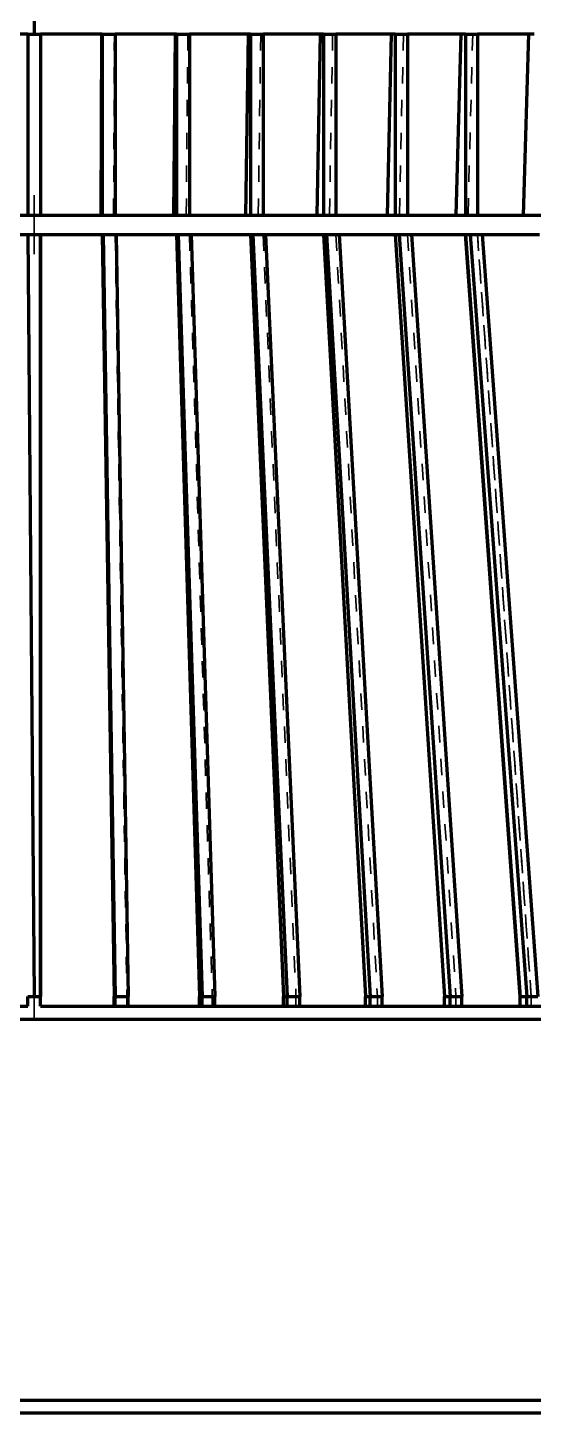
# Model space of a CAD drawing. Header units: inches. Extents: x -0.1 to 57.6, y -5.7 to 33.1.
# Drawn here: x 37.33 to 40.41, y 18.19 to 26.62 of the extents above; entities that cross this region are included whole.
import ezdxf

# ---------------------------------------------------------------- set-up
doc = ezdxf.new("R2010")
doc.units = ezdxf.units.IN
doc.header["$LTSCALE"] = 0.75
doc.header["$MEASUREMENT"] = 0
doc.linetypes.add('CENTER2', pattern=[1.125, 0.75, -0.125, 0.125, -0.125])
doc.linetypes.add('HIDDEN2', pattern=[0.1875, 0.125, -0.0625])
for name, color, linetype, lineweight in [('Hidden', 7, 'HIDDEN2', 35), ('Smart Centers', 7, 'CENTER2', 35), ('Visible', 7, 'Continuous', 70)]:
    doc.layers.add(name, color=color, linetype=linetype, lineweight=lineweight)

# ---------------------------------------------------------------- blocks, each defined once
blk = doc.blocks.new('*U1')
at = {"layer": 'Smart Centers', "color": 0, "ltscale": 0.75, "transparency": 16777216}
blk.add_line((0, 0.1791), (0, -0.1791), dxfattribs=at)
blk = doc.blocks.new('*U5')
at = {"layer": 'Smart Centers', "color": 0, "ltscale": 0.75, "transparency": 16777216}
blk.add_line((0, 0.1791), (0, -0.1791), dxfattribs=at)
blk = doc.blocks.new('*U11')
at = {"layer": 'Smart Centers', "color": 0, "ltscale": 0.75, "transparency": 16777216}
blk.add_line((0, 0.1791), (0, -0.1791), dxfattribs=at)

msp = doc.modelspace()

# ---------------------------------------------------------------- linework, layer by layer
at = {"layer": 'Hidden', "extrusion": (0, 1, 0)}
for p, q in [((37.8559, 26.5855), (37.851, 25.484)), ((37.8559, 26.5855), (37.851, 25.484)), ((37.8559, 26.5855), (37.851, 25.484)), ((37.8559, 26.5855), (37.851, 25.484)), ((37.8559, 26.5855), (37.851, 25.484)), ((38.3035, 26.5855), (38.2936, 25.484)), ((38.3035, 26.5855), (38.2936, 25.484)), ((38.3035, 26.5855), (38.2936, 25.484)), ((38.3035, 26.5855), (38.2936, 25.484)), ((38.3035, 26.5855), (38.2936, 25.484)), ((38.7474, 26.5855), (38.7327, 25.484)), ((38.7474, 26.5855), (38.7327, 25.484)), ((38.7474, 26.5855), (38.7327, 25.484)), ((38.7474, 26.5855), (38.7327, 25.484)), ((38.7474, 26.5855), (38.7327, 25.484)), ((39.1859, 26.5855), (39.1663, 25.484)), ((39.1859, 26.5855), (39.1663, 25.484)), ((39.1859, 26.5855), (39.1663, 25.484)), ((39.1859, 26.5855), (39.1663, 25.484)), ((39.1859, 26.5855), (39.1663, 25.484)), ((39.6172, 26.5855), (39.5928, 25.484)), ((39.6172, 26.5855), (39.5928, 25.484)), ((39.6172, 26.5855), (39.5928, 25.484)), ((39.6172, 26.5855), (39.5928, 25.484)), ((39.6172, 26.5855), (39.5928, 25.484)), ((40.0396, 26.5855), (40.0106, 25.484)), ((40.0396, 26.5855), (40.0106, 25.484)), ((40.0396, 26.5855), (40.0106, 25.484)), ((40.0396, 26.5855), (40.0106, 25.484)), ((40.0396, 26.5855), (40.0106, 25.484)), ((37.7872, 25.3659), (37.8613, 20.7243)), ((37.8608, 25.3659), (37.9319, 20.7243)), ((37.8608, 25.3659), (37.9319, 20.7243)), ((37.8658, 25.3659), (37.9396, 20.7243)), ((38.2451, 25.3659), (38.3902, 20.7243)), ((38.3134, 25.3659), (38.4522, 20.7243)), ((38.3134, 25.3659), (38.4522, 20.7243)), ((38.3232, 25.3659), (38.4674, 20.7243)), ((38.6996, 25.3659), (38.9095, 20.7243)), ((38.7622, 25.3659), (38.9625, 20.7243)), ((38.7622, 25.3659), (38.9625, 20.7243)), ((38.7769, 25.3659), (38.9849, 20.7243)), ((39.1488, 25.3659), (39.4148, 20.7243)), ((39.2055, 25.3659), (39.4586, 20.7243)), ((39.2055, 25.3659), (39.4587, 20.7243)), ((39.225, 25.3659), (39.4879, 20.7243)), ((39.5909, 25.3659), (39.9025, 20.7243)), ((39.6415, 25.3659), (39.9373, 20.7243)), ((39.6415, 25.3659), (39.9373, 20.7243)), ((39.6658, 25.3659), (39.9728, 20.7243)), ((40.3698, 20.7243), (40.0243, 25.3659)), ((40.3956, 20.7243), (40.0686, 25.3659)), ((40.0686, 25.3659), (40.3956, 20.7243)), ((40.4369, 20.7243), (40.0975, 25.3659)), ((37.367, 20.7243), (37.367, 20.6643)), ((37.367, 20.7243), (37.367, 20.6643)), ((37.8613, 20.6643), (37.8613, 20.7243)), ((37.9319, 20.6643), (37.9319, 20.7243)), ((37.9319, 20.6643), (37.9319, 20.7243)), ((37.9396, 20.6643), (37.9396, 20.7243)), ((38.3902, 20.6643), (38.3902, 20.7243)), ((38.4522, 20.6643), (38.4522, 20.7243)), ((38.4522, 20.6643), (38.4522, 20.7243)), ((38.4674, 20.6643), (38.4674, 20.7243)), ((38.9095, 20.6643), (38.9095, 20.7243)), ((38.9625, 20.6643), (38.9625, 20.7243)), ((38.9625, 20.6643), (38.9625, 20.7243)), ((38.9849, 20.6643), (38.9849, 20.7243)), ((39.4148, 20.6643), (39.4148, 20.7243)), ((39.4586, 20.6643), (39.4586, 20.7243)), ((39.4587, 20.6643), (39.4587, 20.7243)), ((39.4879, 20.6643), (39.4879, 20.7243)), ((39.9025, 20.6643), (39.9025, 20.7243)), ((39.9373, 20.6643), (39.9373, 20.7243)), ((39.9373, 20.6643), (39.9373, 20.7243)), ((39.9728, 20.6643), (39.9728, 20.7243)), ((40.3698, 20.6643), (40.3698, 20.7243)), ((40.3956, 20.6643), (40.3956, 20.7243)), ((40.3956, 20.6643), (40.3956, 20.7243)), ((37.367, 20.6643), (37.367, 20.5855)), ((37.367, 20.6643), (37.367, 20.5855))]:
    msp.add_line(p, q, dxfattribs=at)
at = {"layer": 'Visible', "extrusion": (0, 1, 0)}
for p, q in [((37.3276, 26.5855), (36.9517, 26.5855)), ((37.3276, 26.5855), (37.4064, 26.5855)), ((37.3276, 26.5855), (37.3276, 25.484)), ((37.3276, 26.5855), (37.367, 26.5855)), ((37.3276, 26.5855), (37.3276, 25.484)), ((37.3276, 26.5855), (37.3276, 25.484)), ((37.3276, 26.5855), (37.4064, 26.5855)), ((37.3276, 26.5855), (37.3276, 25.484)), ((37.3276, 26.5855), (37.4064, 26.5855)), ((37.3276, 26.5855), (37.3276, 25.484)), ((37.367, 26.6643), (37.367, 26.5855)), ((37.367, 26.6643), (37.367, 26.5855)), ((37.367, 26.5855), (37.4064, 26.5855)), ((37.4064, 26.5855), (37.4064, 25.484)), ((37.4064, 26.5855), (37.4064, 25.484)), ((37.7823, 26.5855), (37.4064, 26.5855)), ((37.4064, 26.5855), (37.4064, 25.484)), ((37.4064, 26.5855), (37.4064, 25.484)), ((37.4064, 26.5855), (37.4064, 25.484)), ((37.7773, 26.5855), (37.7724, 25.484)), ((37.7773, 26.5855), (37.7724, 25.484)), ((37.7773, 26.5855), (37.7724, 25.484)), ((37.7773, 26.5855), (37.7724, 25.484)), ((37.7773, 26.5855), (37.7724, 25.484)), ((37.7823, 26.5855), (37.8608, 26.5855)), ((37.7823, 26.5855), (37.7823, 25.484)), ((37.7823, 26.5855), (37.7823, 25.484)), ((37.7823, 26.5855), (37.8608, 26.5855)), ((37.7823, 26.5855), (37.7823, 25.484)), ((37.7823, 26.5855), (37.8608, 26.5855)), ((37.7823, 26.5855), (37.7823, 25.484)), ((37.7823, 26.5855), (37.8608, 26.5855)), ((37.7823, 26.5855), (37.7823, 25.484)), ((37.8608, 26.5855), (37.8608, 25.484)), ((37.8608, 26.5855), (37.8608, 25.484)), ((38.2353, 26.5855), (37.8608, 26.5855)), ((37.8608, 26.5855), (37.8608, 25.484)), ((37.8608, 26.5855), (37.8608, 25.484)), ((37.8608, 26.5855), (37.8608, 25.484)), ((38.2254, 26.5855), (38.2155, 25.484)), ((38.2254, 26.5855), (38.2155, 25.484)), ((38.2254, 26.5855), (38.2155, 25.484)), ((38.2254, 26.5855), (38.2155, 25.484)), ((38.2254, 26.5855), (38.2155, 25.484)), ((38.2353, 26.5855), (38.3134, 26.5855)), ((38.2353, 26.5855), (38.2353, 25.484)), ((38.2353, 26.5855), (38.2353, 25.484)), ((38.2353, 26.5855), (38.3134, 26.5855)), ((38.2353, 26.5855), (38.2353, 25.484)), ((38.2353, 26.5855), (38.3134, 26.5855)), ((38.2353, 26.5855), (38.2353, 25.484)), ((38.2353, 26.5855), (38.3134, 26.5855)), ((38.2353, 26.5855), (38.2353, 25.484)), ((38.3134, 26.5855), (38.3134, 25.484)), ((38.3134, 26.5855), (38.3134, 25.484)), ((38.6848, 26.5855), (38.3134, 26.5855)), ((38.3134, 26.5855), (38.3134, 25.484)), ((38.3134, 26.5855), (38.3134, 25.484)), ((38.3134, 26.5855), (38.3134, 25.484)), ((38.6701, 26.5855), (38.6553, 25.484)), ((38.6701, 26.5855), (38.6553, 25.484)), ((38.6701, 26.5855), (38.6553, 25.484)), ((38.6701, 26.5855), (38.6553, 25.484)), ((38.6701, 26.5855), (38.6553, 25.484)), ((38.6848, 26.5855), (38.7622, 26.5855)), ((38.6848, 26.5855), (38.6848, 25.484)), ((38.6848, 26.5855), (38.6848, 25.484)), ((38.6848, 26.5855), (38.7622, 26.5855)), ((38.6848, 26.5855), (38.6848, 25.484)), ((38.6848, 26.5855), (38.7622, 26.5855)), ((38.6848, 26.5855), (38.6848, 25.484)), ((38.6848, 26.5855), (38.7622, 26.5855)), ((38.6848, 26.5855), (38.6848, 25.484)), ((38.7622, 26.5855), (38.7622, 25.484)), ((38.7622, 26.5855), (38.7622, 25.484)), ((39.1292, 26.5855), (38.7622, 26.5855)), ((38.7622, 26.5855), (38.7622, 25.484)), ((38.7622, 26.5855), (38.7622, 25.484)), ((38.7622, 26.5855), (38.7622, 25.484)), ((39.1096, 26.5855), (39.09, 25.484)), ((39.1096, 26.5855), (39.09, 25.484)), ((39.1096, 26.5855), (39.09, 25.484)), ((39.1096, 26.5855), (39.09, 25.484)), ((39.1096, 26.5855), (39.09, 25.484)), ((39.1292, 26.5855), (39.2055, 26.5855)), ((39.1292, 26.5855), (39.1292, 25.484)), ((39.1292, 26.5855), (39.1292, 25.484)), ((39.1292, 26.5855), (39.2055, 26.5855)), ((39.1292, 26.5855), (39.1292, 25.484)), ((39.1292, 26.5855), (39.2055, 26.5855)), ((39.1292, 26.5855), (39.1292, 25.484)), ((39.1292, 26.5855), (39.2055, 26.5855)), ((39.1292, 26.5855), (39.1292, 25.484)), ((39.2055, 26.5855), (39.2055, 25.484)), ((39.2055, 26.5855), (39.2055, 25.484)), ((39.5666, 26.5855), (39.2055, 26.5855)), ((39.2055, 26.5855), (39.2055, 25.484)), ((39.2055, 26.5855), (39.2055, 25.484)), ((39.2055, 26.5855), (39.2055, 25.484)), ((39.5423, 26.5855), (39.5179, 25.484)), ((39.5423, 26.5855), (39.5179, 25.484)), ((39.5423, 26.5855), (39.5179, 25.484)), ((39.5423, 26.5855), (39.5179, 25.484)), ((39.5423, 26.5855), (39.5179, 25.484)), ((39.5666, 26.5855), (39.6415, 26.5855)), ((39.5666, 26.5855), (39.5666, 25.484)), ((39.5666, 26.5855), (39.5666, 25.484)), ((39.5666, 26.5855), (39.6415, 26.5855)), ((39.5666, 26.5855), (39.5666, 25.484)), ((39.5666, 26.5855), (39.6415, 26.5855)), ((39.5666, 26.5855), (39.5666, 25.484)), ((39.5666, 26.5855), (39.6415, 26.5855)), ((39.5666, 26.5855), (39.5666, 25.484)), ((39.6415, 26.5855), (39.6415, 25.484)), ((39.6415, 26.5855), (39.6415, 25.484)), ((39.9953, 26.5855), (39.6415, 26.5855)), ((39.6415, 26.5855), (39.6415, 25.484)), ((39.6415, 26.5855), (39.6415, 25.484)), ((39.6415, 26.5855), (39.6415, 25.484)), ((39.9664, 26.5855), (39.9374, 25.484)), ((39.9664, 26.5855), (39.9374, 25.484)), ((39.9664, 26.5855), (39.9374, 25.484)), ((39.9664, 26.5855), (39.9374, 25.484)), ((39.9664, 26.5855), (39.9374, 25.484)), ((39.9953, 26.5855), (40.0686, 26.5855)), ((39.9953, 26.5855), (39.9953, 25.484)), ((39.9953, 26.5855), (39.9953, 25.484)), ((39.9953, 26.5855), (40.0686, 26.5855)), ((39.9953, 26.5855), (39.9953, 25.484)), ((39.9953, 26.5855), (40.0686, 26.5855)), ((39.9953, 26.5855), (39.9953, 25.484)), ((39.9953, 26.5855), (40.0686, 26.5855)), ((39.9953, 26.5855), (39.9953, 25.484)), ((40.0686, 26.5855), (40.0686, 25.484)), ((40.0686, 26.5855), (40.0686, 25.484)), ((40.4137, 26.5855), (40.0686, 26.5855)), ((40.0686, 26.5855), (40.0686, 25.484)), ((40.0686, 26.5855), (40.0686, 25.484)), ((40.0686, 26.5855), (40.0686, 25.484)), ((40.3802, 26.5855), (40.3467, 25.484)), ((40.3802, 26.5855), (40.3467, 25.484)), ((40.3802, 26.5855), (40.3467, 25.484)), ((40.3802, 26.5855), (40.3467, 25.484)), ((40.3802, 26.5855), (40.3467, 25.484)), ((30.0489, 25.484), (44.6851, 25.484)), ((36.9468, 25.3659), (37.3276, 25.3659)), ((37.3276, 25.3659), (37.4064, 25.3659)), ((37.3276, 25.3659), (37.367, 20.7243)), ((37.4064, 20.7243), (37.4064, 25.3659)), ((37.4064, 20.7243), (37.4064, 25.3659)), ((37.4064, 25.3659), (37.7872, 25.3659)), ((37.4064, 25.3659), (37.4064, 20.7243)), ((37.7823, 25.3659), (37.8536, 20.7243)), ((37.7823, 25.3659), (37.8536, 20.7243)), ((37.7872, 25.3659), (37.8658, 25.3659)), ((37.7872, 25.3659), (37.8613, 20.7243)), ((37.8658, 25.3659), (37.9397, 20.7243)), ((37.8658, 25.3659), (38.2451, 25.3659)), ((38.2353, 25.3659), (38.3749, 20.7243)), ((38.2353, 25.3659), (38.3749, 20.7243)), ((38.2451, 25.3659), (38.3232, 25.3659)), ((38.2451, 25.3659), (38.3902, 20.7243)), ((38.3232, 25.3659), (38.6996, 25.3659)), ((38.3232, 25.3659), (38.4674, 20.7243)), ((38.6848, 25.3659), (38.887, 20.7243)), ((38.6848, 25.3659), (38.887, 20.7243)), ((38.6996, 25.3659), (38.7769, 25.3659)), ((38.6996, 25.3659), (38.9095, 20.7243)), ((38.7769, 25.3659), (39.1488, 25.3659)), ((38.7769, 25.3659), (38.9849, 20.7243)), ((39.1292, 25.3659), (39.3855, 20.7243)), ((39.1292, 25.3659), (39.3855, 20.7243)), ((39.1488, 25.3659), (39.225, 25.3659)), ((39.1488, 25.3659), (39.4148, 20.7243)), ((39.225, 25.3659), (39.5909, 25.3659)), ((39.225, 25.3659), (39.4879, 20.7243)), ((39.5666, 25.3659), (39.867, 20.7243)), ((39.5666, 25.3659), (39.867, 20.7243)), ((39.5909, 25.3659), (39.6658, 25.3659)), ((39.5909, 25.3659), (39.9025, 20.7243)), ((39.6658, 25.3659), (40.0243, 25.3659)), ((39.6658, 25.3659), (39.9728, 20.7243)), ((40.3285, 20.7243), (39.9953, 25.3659)), ((39.9953, 25.3659), (40.3285, 20.7243)), ((40.0243, 25.3659), (40.0975, 25.3659)), ((40.0243, 25.3659), (40.3698, 20.7243)), ((40.0975, 25.3659), (40.4472, 25.3659)), ((40.0975, 25.3659), (40.4369, 20.7243)), ((37.3276, 20.7243), (37.3276, 20.7243)), ((37.3276, 20.7243), (37.367, 20.7243)), ((37.3276, 20.6643), (37.3276, 20.7243)), ((37.367, 20.7243), (37.4064, 20.7243)), ((37.4064, 20.7243), (37.4064, 20.7243)), ((37.4064, 20.7243), (37.4064, 20.7243)), ((37.4064, 20.6643), (37.4064, 20.7243)), ((37.4064, 20.7243), (37.4064, 20.7243)), ((37.4064, 20.7243), (37.4064, 20.7243)), ((37.4064, 20.6643), (37.4064, 20.7243)), ((37.4064, 20.6643), (37.4064, 20.7243)), ((37.8536, 20.7243), (37.8536, 20.7243)), ((37.8536, 20.7243), (37.8613, 20.7243)), ((37.8536, 20.6643), (37.8536, 20.7243)), ((37.8536, 20.7243), (37.8536, 20.7243)), ((37.8536, 20.6643), (37.8536, 20.7243)), ((37.8613, 20.7243), (37.9005, 20.7243)), ((37.8613, 20.6643), (37.8613, 20.7243)), ((37.9005, 20.7243), (37.9397, 20.7243)), ((37.9397, 20.6643), (37.9397, 20.7243)), ((38.3749, 20.7243), (38.3749, 20.7243)), ((38.3749, 20.7243), (38.3902, 20.7243)), ((38.3749, 20.6643), (38.3749, 20.7243)), ((38.3749, 20.7243), (38.3749, 20.7243)), ((38.3749, 20.6643), (38.3749, 20.7243)), ((38.3902, 20.7243), (38.4288, 20.7243)), ((38.3902, 20.6643), (38.3902, 20.7243)), ((38.4288, 20.7243), (38.4674, 20.7243)), ((38.4674, 20.6643), (38.4674, 20.7243)), ((38.887, 20.7243), (38.887, 20.7243)), ((38.887, 20.7243), (38.9095, 20.7243)), ((38.887, 20.6643), (38.887, 20.7243)), ((38.887, 20.7243), (38.887, 20.7243)), ((38.887, 20.6643), (38.887, 20.7243)), ((38.9095, 20.7243), (38.9472, 20.7243)), ((38.9095, 20.6643), (38.9095, 20.7243)), ((38.9472, 20.7243), (38.9849, 20.7243)), ((38.9849, 20.6643), (38.9849, 20.7243)), ((39.3855, 20.7243), (39.3855, 20.7243)), ((39.3855, 20.7243), (39.4148, 20.7243)), ((39.3855, 20.6643), (39.3855, 20.7243)), ((39.3855, 20.7243), (39.3855, 20.7243)), ((39.3855, 20.6643), (39.3855, 20.7243)), ((39.4148, 20.7243), (39.4514, 20.7243)), ((39.4148, 20.6643), (39.4148, 20.7243)), ((39.4514, 20.7243), (39.4879, 20.7243)), ((39.4879, 20.6643), (39.4879, 20.7243)), ((39.867, 20.7243), (39.867, 20.7243)), ((39.867, 20.7243), (39.9025, 20.7243)), ((39.867, 20.6643), (39.867, 20.7243)), ((39.867, 20.7243), (39.867, 20.7243)), ((39.867, 20.6643), (39.867, 20.7243)), ((39.9025, 20.7243), (39.9377, 20.7243)), ((39.9025, 20.6643), (39.9025, 20.7243)), ((39.9377, 20.7243), (39.9728, 20.7243)), ((39.9728, 20.6643), (39.9728, 20.7243)), ((40.3285, 20.7243), (40.3285, 20.7243)), ((40.3285, 20.7243), (40.3698, 20.7243)), ((40.3285, 20.6643), (40.3285, 20.7243)), ((40.3285, 20.7243), (40.3285, 20.7243)), ((40.3285, 20.6643), (40.3285, 20.7243)), ((40.3698, 20.7243), (40.4034, 20.7243)), ((40.3698, 20.6643), (40.3698, 20.7243)), ((40.4034, 20.7243), (40.4369, 20.7243)), ((36.8335, 20.6643), (37.3276, 20.6643)), ((37.4064, 20.6643), (37.9005, 20.6643)), ((37.9005, 20.6643), (38.4288, 20.6643)), ((38.4288, 20.6643), (38.9472, 20.6643)), ((38.9472, 20.6643), (39.4514, 20.6643)), ((39.4514, 20.6643), (39.9377, 20.6643)), ((39.9377, 20.6643), (40.4034, 20.6643)), ((40.4034, 20.6643), (40.8463, 20.6643)), ((30.1276, 20.5855), (37.367, 20.5855)), ((37.367, 20.5855), (44.6064, 20.5855)), ((46.4064, 18.2643), (28.3276, 18.2643)), ((46.4064, 18.1855), (28.3276, 18.1855))]:
    msp.add_line(p, q, dxfattribs=at)

# ---------------------------------------------------------------- block references
at = {"layer": 'Smart Centers', "ltscale": 0.75}
for name in ['*U1', '*U5', '*U11']:
    msp.add_blockref(name, (37.367, 25.4249), dxfattribs=at)

doc.saveas('drawing.dxf')
